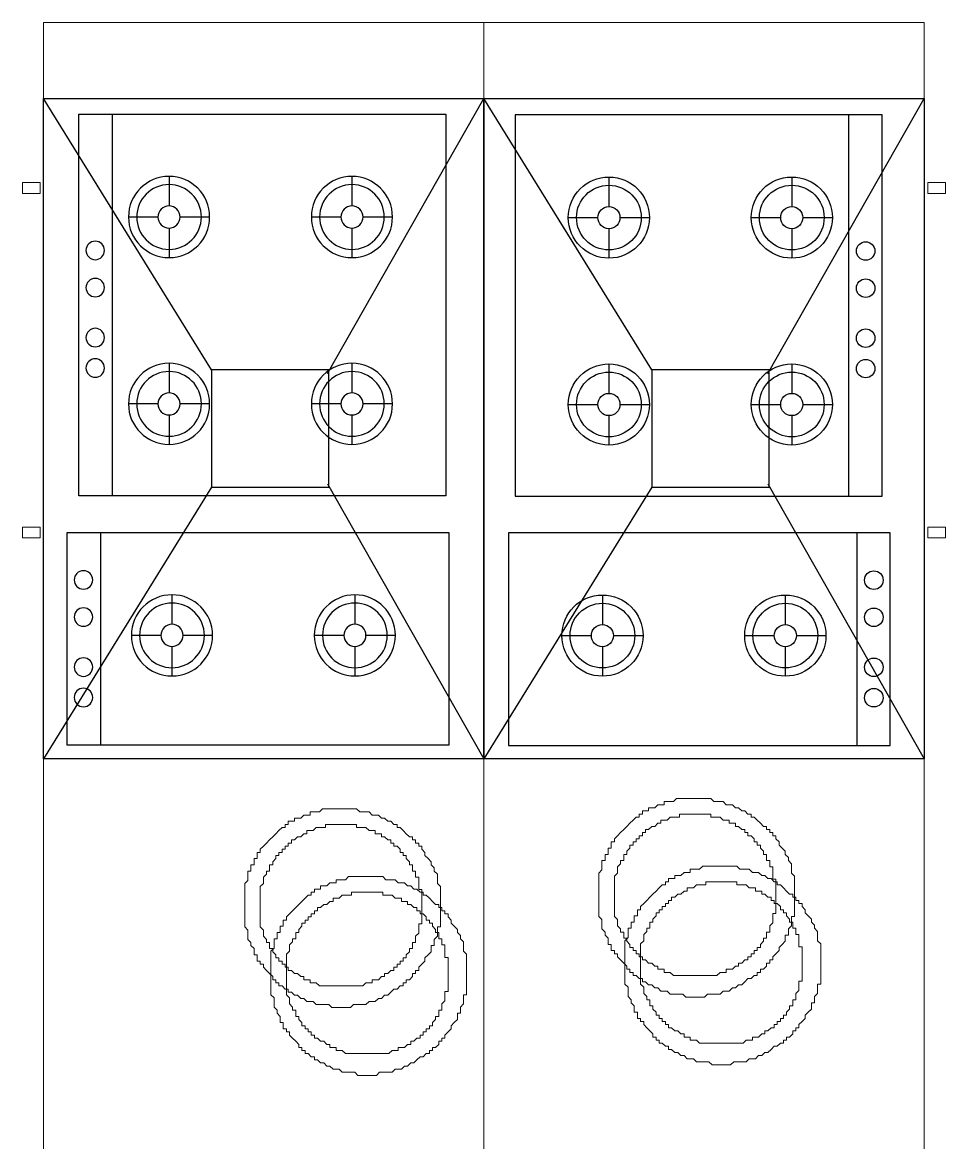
# Model space of a CAD drawing. Header units: millimetres. Extents: x -217779 to 263180, y 55413 to 130161.
# Drawn here: x -65875 to -64617, y 120782 to 122308 of the extents above; entities that cross this region are included whole.
import ezdxf

# ---------------------------------------------------------------- set-up
doc = ezdxf.new("R2010")
doc.units = ezdxf.units.MM
doc.layers.add('ТХ_мебель передв', color=250, linetype='Continuous', lineweight=13)
doc.layers.add('ТХ_оборуд_учебн', color=80, linetype='Continuous')

# ---------------------------------------------------------------- blocks, each defined once
blk = doc.blocks.new('Шкаф-стол под встр. тех тип 1')
at = {"elevation": 0.6}
for points in [[(-2466.8, 604.6), (-2466.8, 628.9), (-2481.6, 628.9), (-2481.6, 604.6)], [(-1997.5, 604.6), (-1997.5, 628.9), (-2012.3, 628.9), (-2012.3, 604.6)]]:
    blk.add_lwpolyline(points, close=True, dxfattribs=at)
blk.add_lwpolyline([(0, 0), (0, 600), (-2700, 600), (-2700, 0)], close=True)
blk = doc.blocks.new('Варочн.пан.1')
for p, q in [((0, 454.4), (520, 454.4)), ((140.2, 392.1), (140.2, 432.3)), ((394.9, 392.1), (394.9, 432.3)), ((84.9, 377), (125.1, 377)), ((155.4, 377), (195.6, 377)), ((339.6, 377), (379.8, 377)), ((410, 377), (450.2, 377)), ((140.2, 321.7), (140.2, 361.9)), ((394.9, 321.7), (394.9, 361.9)), ((140.2, 142.9), (140.2, 183.1)), ((394.9, 142.9), (394.9, 183.1)), ((84.9, 127.8), (125.1, 127.8)), ((155.4, 127.8), (195.6, 127.8)), ((339.6, 127.8), (379.8, 127.8)), ((410, 127.8), (450.2, 127.8)), ((140.2, 72.5), (140.2, 112.6)), ((394.9, 72.5), (394.9, 112.6))]:
    blk.add_line(p, q)
blk.add_lwpolyline([(520, 0), (520, 500), (0, 500), (0, 0)], close=True)
for centre, radius in [((185.8, 477.6), 12.6), ((236.4, 477.6), 12.6), ((304.5, 477.6), 12.6), ((346, 477.6), 12.6), ((140.2, 377), 55.3), ((394.9, 377), 55.3), ((140.2, 377), 44.1), ((394.9, 377), 44.1), ((140.2, 377), 15.1), ((394.9, 377), 15.1), ((140.2, 127.8), 55.3), ((140.2, 127.8), 44.1), ((394.9, 127.8), 55.3), ((394.9, 127.8), 44.1), ((140.2, 127.8), 15.1), ((394.9, 127.8), 15.1)]:
    blk.add_circle(centre, radius)
blk = doc.blocks.new('Варочн.панель тип2')
for p, q in [((-290, 474.4), (0, 474.4)), ((-149.8, 392.1), (-149.8, 432.3)), ((-205.1, 377), (-164.9, 377)), ((-134.6, 377), (-94.4, 377)), ((-149.8, 321.7), (-149.8, 361.9)), ((-149.8, 142.9), (-149.8, 183.1)), ((-205.1, 127.8), (-164.9, 127.8)), ((-134.6, 127.8), (-94.4, 127.8)), ((-149.8, 72.5), (-149.8, 112.6))]:
    blk.add_line(p, q)
blk.add_lwpolyline([(0, 0), (0, 520), (-290, 520), (-290, 0)], close=True)
for centre, radius in [((-225.4, 497.6), 12.6), ((-174.8, 497.6), 12.6), ((-106.6, 497.6), 12.6), ((-65.2, 497.6), 12.6), ((-149.8, 377), 55.3), ((-149.8, 377), 44.1), ((-149.8, 377), 15.1), ((-149.8, 127.8), 55.3), ((-149.8, 127.8), 44.1), ((-149.8, 127.8), 15.1)]:
    blk.add_circle(centre, radius)
blk = doc.blocks.new('вытяжка 900х600')
for p, q in [((374.7, 386.9), (0, 600)), ((525.3, 386.9), (900, 600)), ((370, 228.6), (0, 0)), ((530, 228.6), (900, 0))]:
    blk.add_line(p, q)
for points in [[(0, 0), (0, 600), (900, 600), (900, 0)], [(370, 388.6), (370, 228.6), (530, 228.6), (530, 388.6)]]:
    blk.add_lwpolyline(points, close=True)
blk = doc.blocks.new('A$Ca19fb75c')
at = {"layer": 'ТХ_оборуд_учебн', "lineweight": 0}
for points in [[(-315548.4, 65674.2), (-315561.1, 65674.2), (-315565.4, 65678.4), (-315582.3, 65678.4), (-315586.5, 65682.6), (-315590.8, 65682.6), (-315590.8, 65682.6), (-315595, 65682.6), (-315599.2, 65686.9), (-315599.2, 65686.9), (-315603.5, 65686.9), (-315607.7, 65691.1), (-315611.9, 65691.1), (-315611.9, 65691.1), (-315616.2, 65695.3), (-315620.4, 65695.3), (-315620.4, 65699.6), (-315624.6, 65699.6), (-315624.6, 65699.6), (-315628.9, 65703.8), (-315633.1, 65703.8), (-315633.1, 65708), (-315637.3, 65708), (-315637.3, 65712.3), (-315641.6, 65712.3), (-315641.6, 65716.5), (-315645.8, 65720.7), (-315645.8, 65720.7), (-315650, 65725), (-315650, 65725), (-315654.3, 65729.2), (-315654.3, 65733.4), (-315658.5, 65733.4), (-315658.5, 65737.7), (-315662.7, 65737.7), (-315662.7, 65741.9), (-315662.7, 65746.1), (-315667, 65746.1), (-315667, 65750.4), (-315667, 65754.6), (-315671.2, 65758.8), (-315671.2, 65758.8), (-315671.2, 65763.1), (-315675.4, 65767.3), (-315675.4, 65771.5), (-315675.4, 65771.5), (-315675.4, 65775.8), (-315675.4, 65780), (-315679.7, 65784.2), (-315679.7, 65784.2), (-315679.7, 65788.5), (-315679.7, 65792.7), (-315679.7, 65796.9), (-315679.7, 65801.2), (-315679.7, 65801.2), (-315679.7, 65805.4), (-315679.7, 65809.6), (-315679.7, 65813.9), (-315679.7, 65818.1), (-315679.7, 65818.1), (-315679.7, 65822.3), (-315679.7, 65826.6), (-315679.7, 65830.8), (-315679.7, 65835), (-315679.7, 65835), (-315679.7, 65839.3), (-315679.7, 65843.5), (-315675.4, 65847.7), (-315675.4, 65847.7), (-315675.4, 65852), (-315675.4, 65856.2), (-315675.4, 65860.4), (-315671.2, 65860.4), (-315671.2, 65864.7), (-315671.2, 65868.9), (-315667, 65868.9), (-315667, 65873.1), (-315667, 65877.4), (-315662.7, 65877.4), (-315662.7, 65881.6), (-315662.7, 65885.8), (-315658.5, 65885.8), (-315658.5, 65890.1), (-315654.3, 65894.3), (-315654.3, 65894.3), (-315650, 65898.5), (-315650, 65898.5), (-315645.8, 65902.8), (-315645.8, 65902.8), (-315641.6, 65907), (-315641.6, 65907), (-315637.3, 65911.2), (-315637.3, 65911.2), (-315633.1, 65915.5), (-315633.1, 65915.5), (-315628.9, 65919.7), (-315624.6, 65919.7), (-315624.6, 65923.9), (-315620.4, 65923.9), (-315620.4, 65928.2), (-315616.2, 65928.2), (-315611.9, 65928.2), (-315611.9, 65932.4), (-315607.7, 65932.4), (-315603.5, 65932.4), (-315599.2, 65936.6), (-315599.2, 65936.6), (-315595, 65936.6), (-315590.8, 65936.6), (-315590.8, 65940.9), (-315586.5, 65940.9), (-315582.3, 65940.9), (-315578.1, 65940.9), (-315578.1, 65940.9), (-315573.8, 65945.1), (-315569.6, 65945.1), (-315565.4, 65945.1), (-315561.1, 65945.1), (-315561.1, 65945.1), (-315556.9, 65945.1), (-315552.7, 65945.1), (-315548.4, 65945.1), (-315544.2, 65945.1), (-315544.2, 65945.1), (-315540, 65945.1), (-315535.7, 65945.1), (-315531.5, 65945.1), (-315527.3, 65945.1), (-315527.3, 65945.1), (-315523, 65940.9), (-315518.8, 65940.9), (-315514.6, 65940.9), (-315510.3, 65940.9), (-315510.3, 65940.9), (-315506.1, 65936.6), (-315501.9, 65936.6), (-315497.6, 65936.6), (-315497.6, 65936.6), (-315493.4, 65932.4), (-315489.2, 65932.4), (-315489.2, 65932.4), (-315484.9, 65928.2), (-315480.7, 65928.2), (-315480.7, 65928.2), (-315476.5, 65923.9), (-315472.2, 65923.9), (-315472.2, 65919.7), (-315468, 65919.7), (-315463.8, 65915.5), (-315463.8, 65915.5), (-315459.5, 65911.2), (-315459.5, 65911.2), (-315455.3, 65907), (-315451.1, 65907), (-315451.1, 65902.8), (-315446.8, 65902.8), (-315446.8, 65898.5), (-315442.6, 65898.5), (-315442.6, 65894.3), (-315438.4, 65894.3), (-315438.4, 65890.1), (-315434.1, 65885.8), (-315434.1, 65885.8), (-315434.1, 65881.6), (-315429.9, 65877.4), (-315429.9, 65877.4), (-315425.7, 65873.1), (-315425.7, 65868.9), (-315425.7, 65868.9), (-315421.4, 65864.7), (-315421.4, 65860.4), (-315421.4, 65860.4), (-315417.2, 65856.2), (-315417.2, 65852), (-315417.2, 65847.7), (-315417.2, 65847.7), (-315417.2, 65843.5), (-315413, 65839.3), (-315413, 65835), (-315413, 65835), (-315413, 65830.8), (-315413, 65826.6), (-315413, 65822.3), (-315413, 65818.1), (-315413, 65818.1), (-315413, 65813.9), (-315413, 65809.6), (-315413, 65805.4), (-315413, 65801.2), (-315413, 65801.2), (-315413, 65796.9), (-315413, 65792.7), (-315413, 65788.5), (-315413, 65784.2), (-315417.2, 65784.2), (-315417.2, 65780), (-315417.2, 65775.8), (-315417.2, 65771.5), (-315417.2, 65771.5), (-315421.4, 65767.3), (-315421.4, 65763.1), (-315421.4, 65758.8), (-315425.7, 65758.8), (-315425.7, 65754.6), (-315425.7, 65750.4), (-315429.9, 65746.1), (-315429.9, 65746.1), (-315434.1, 65741.9), (-315434.1, 65737.7), (-315434.1, 65737.7), (-315438.4, 65733.4), (-315438.4, 65733.4), (-315442.6, 65729.2), (-315442.6, 65725), (-315446.8, 65725), (-315446.8, 65720.7), (-315451.1, 65720.7), (-315451.1, 65716.5), (-315455.3, 65712.3), (-315459.5, 65712.3), (-315459.5, 65708), (-315463.8, 65708), (-315463.8, 65703.8), (-315468, 65703.8), (-315472.2, 65699.6), (-315472.2, 65699.6), (-315476.5, 65699.6), (-315480.7, 65695.3), (-315480.7, 65695.3), (-315484.9, 65691.1), (-315489.2, 65691.1), (-315489.2, 65691.1), (-315493.4, 65686.9), (-315497.6, 65686.9), (-315497.6, 65686.9), (-315501.9, 65682.6), (-315506.1, 65682.6), (-315510.3, 65682.6), (-315510.3, 65682.6), (-315514.6, 65678.4), (-315518.8, 65678.4), (-315523, 65678.4), (-315527.3, 65678.4), (-315527.3, 65678.4), (-315531.5, 65678.4), (-315535.7, 65674.2), (-315540, 65674.2), (-315544.2, 65674.2), (-315544.2, 65674.2)], [(-316030.9, 65660), (-316043.6, 65660), (-316047.8, 65664.2), (-316064.8, 65664.2), (-316069, 65668.4), (-316073.2, 65668.4), (-316073.2, 65668.4), (-316077.5, 65668.4), (-316081.7, 65672.7), (-316081.7, 65672.7), (-316085.9, 65672.7), (-316090.2, 65676.9), (-316094.4, 65676.9), (-316094.4, 65676.9), (-316098.6, 65681.1), (-316102.9, 65681.1), (-316102.9, 65685.4), (-316107.1, 65685.4), (-316107.1, 65685.4), (-316111.3, 65689.6), (-316115.6, 65689.6), (-316115.6, 65693.8), (-316119.8, 65693.8), (-316119.8, 65698.1), (-316124, 65698.1), (-316124, 65702.3), (-316128.3, 65706.5), (-316128.3, 65706.5), (-316132.5, 65710.8), (-316132.5, 65710.8), (-316136.7, 65715), (-316136.7, 65719.2), (-316141, 65719.2), (-316141, 65723.5), (-316145.2, 65723.5), (-316145.2, 65727.7), (-316145.2, 65731.9), (-316149.4, 65731.9), (-316149.4, 65736.2), (-316149.4, 65740.4), (-316153.7, 65744.6), (-316153.7, 65744.6), (-316153.7, 65748.9), (-316157.9, 65753.1), (-316157.9, 65757.3), (-316157.9, 65757.3), (-316157.9, 65761.6), (-316157.9, 65765.8), (-316162.2, 65770), (-316162.2, 65770), (-316162.2, 65774.3), (-316162.2, 65778.5), (-316162.2, 65782.7), (-316162.2, 65787), (-316162.2, 65787), (-316162.2, 65791.2), (-316162.2, 65795.4), (-316162.2, 65799.7), (-316162.2, 65803.9), (-316162.2, 65803.9), (-316162.2, 65808.1), (-316162.2, 65812.4), (-316162.2, 65816.6), (-316162.2, 65820.8), (-316162.2, 65820.8), (-316162.2, 65825.1), (-316162.2, 65829.3), (-316157.9, 65833.5), (-316157.9, 65833.5), (-316157.9, 65837.8), (-316157.9, 65842), (-316157.9, 65846.2), (-316153.7, 65846.2), (-316153.7, 65850.5), (-316153.7, 65854.7), (-316149.4, 65854.7), (-316149.4, 65858.9), (-316149.4, 65863.2), (-316145.2, 65863.2), (-316145.2, 65867.4), (-316145.2, 65871.6), (-316141, 65871.6), (-316141, 65875.9), (-316136.7, 65880.1), (-316136.7, 65880.1), (-316132.5, 65884.3), (-316132.5, 65884.3), (-316128.3, 65888.6), (-316128.3, 65888.6), (-316124, 65892.8), (-316124, 65892.8), (-316119.8, 65897.1), (-316119.8, 65897.1), (-316115.6, 65901.3), (-316115.6, 65901.3), (-316111.3, 65905.5), (-316107.1, 65905.5), (-316107.1, 65909.8), (-316102.9, 65909.8), (-316102.9, 65914), (-316098.6, 65914), (-316094.4, 65914), (-316094.4, 65918.2), (-316090.2, 65918.2), (-316085.9, 65918.2), (-316081.7, 65922.5), (-316081.7, 65922.5), (-316077.5, 65922.5), (-316073.2, 65922.5), (-316073.2, 65926.7), (-316069, 65926.7), (-316064.8, 65926.7), (-316060.5, 65926.7), (-316060.5, 65926.7), (-316056.3, 65930.9), (-316052.1, 65930.9), (-316047.8, 65930.9), (-316043.6, 65930.9), (-316043.6, 65930.9), (-316039.4, 65930.9), (-316035.1, 65930.9), (-316030.9, 65930.9), (-316026.7, 65930.9), (-316026.7, 65930.9), (-316022.4, 65930.9), (-316018.2, 65930.9), (-316014, 65930.9), (-316009.7, 65930.9), (-316009.7, 65930.9), (-316005.5, 65926.7), (-316001.3, 65926.7), (-315997, 65926.7), (-315992.8, 65926.7), (-315992.8, 65926.7), (-315988.6, 65922.5), (-315984.3, 65922.5), (-315980.1, 65922.5), (-315980.1, 65922.5), (-315975.9, 65918.2), (-315971.6, 65918.2), (-315971.6, 65918.2), (-315967.4, 65914), (-315963.2, 65914), (-315963.2, 65914), (-315958.9, 65909.8), (-315954.7, 65909.8), (-315954.7, 65905.5), (-315950.5, 65905.5), (-315946.2, 65901.3), (-315946.2, 65901.3), (-315942, 65897.1), (-315942, 65897.1), (-315937.8, 65892.8), (-315933.5, 65892.8), (-315933.5, 65888.6), (-315929.3, 65888.6), (-315929.3, 65884.3), (-315925.1, 65884.3), (-315925.1, 65880.1), (-315920.8, 65880.1), (-315920.8, 65875.9), (-315916.6, 65871.6), (-315916.6, 65871.6), (-315916.6, 65867.4), (-315912.4, 65863.2), (-315912.4, 65863.2), (-315908.1, 65858.9), (-315908.1, 65854.7), (-315908.1, 65854.7), (-315903.9, 65850.5), (-315903.9, 65846.2), (-315903.9, 65846.2), (-315899.7, 65842), (-315899.7, 65837.8), (-315899.7, 65833.5), (-315899.7, 65833.5), (-315899.7, 65829.3), (-315895.4, 65825.1), (-315895.4, 65820.8), (-315895.4, 65820.8), (-315895.4, 65816.6), (-315895.4, 65812.4), (-315895.4, 65808.1), (-315895.4, 65803.9), (-315895.4, 65803.9), (-315895.4, 65799.7), (-315895.4, 65795.4), (-315895.4, 65791.2), (-315895.4, 65787), (-315895.4, 65787), (-315895.4, 65782.7), (-315895.4, 65778.5), (-315895.4, 65774.3), (-315895.4, 65770), (-315899.7, 65770), (-315899.7, 65765.8), (-315899.7, 65761.6), (-315899.7, 65757.3), (-315899.7, 65757.3), (-315903.9, 65753.1), (-315903.9, 65748.9), (-315903.9, 65744.6), (-315908.1, 65744.6), (-315908.1, 65740.4), (-315908.1, 65736.2), (-315912.4, 65731.9), (-315912.4, 65731.9), (-315916.6, 65727.7), (-315916.6, 65723.5), (-315916.6, 65723.5), (-315920.8, 65719.2), (-315920.8, 65719.2), (-315925.1, 65715), (-315925.1, 65710.8), (-315929.3, 65710.8), (-315929.3, 65706.5), (-315933.5, 65706.5), (-315933.5, 65702.3), (-315937.8, 65698.1), (-315942, 65698.1), (-315942, 65693.8), (-315946.2, 65693.8), (-315946.2, 65689.6), (-315950.5, 65689.6), (-315954.7, 65685.4), (-315954.7, 65685.4), (-315958.9, 65685.4), (-315963.2, 65681.1), (-315963.2, 65681.1), (-315967.4, 65676.9), (-315971.6, 65676.9), (-315971.6, 65676.9), (-315975.9, 65672.7), (-315980.1, 65672.7), (-315980.1, 65672.7), (-315984.3, 65668.4), (-315988.6, 65668.4), (-315992.8, 65668.4), (-315992.8, 65668.4), (-315997, 65664.2), (-316001.3, 65664.2), (-316005.5, 65664.2), (-316009.7, 65664.2), (-316009.7, 65664.2), (-316014, 65664.2), (-316018.2, 65660), (-316022.4, 65660), (-316026.7, 65660), (-316026.7, 65660)], [(-315548.4, 65703.8), (-315578.1, 65703.8), (-315582.3, 65708), (-315582.3, 65708), (-315586.5, 65708), (-315590.8, 65708), (-315590.8, 65712.3), (-315595, 65712.3), (-315595, 65712.3), (-315599.2, 65712.3), (-315599.2, 65716.5), (-315603.5, 65716.5), (-315603.5, 65716.5), (-315607.7, 65720.7), (-315611.9, 65720.7), (-315611.9, 65720.7), (-315616.2, 65725), (-315616.2, 65725), (-315620.4, 65725), (-315620.4, 65729.2), (-315624.6, 65729.2), (-315624.6, 65733.4), (-315624.6, 65733.4), (-315628.9, 65733.4), (-315628.9, 65737.7), (-315633.1, 65737.7), (-315633.1, 65741.9), (-315637.3, 65741.9), (-315637.3, 65746.1), (-315637.3, 65746.1), (-315641.6, 65750.4), (-315641.6, 65750.4), (-315641.6, 65754.6), (-315645.8, 65754.6), (-315645.8, 65758.8), (-315645.8, 65763.1), (-315650, 65763.1), (-315650, 65767.3), (-315650, 65767.3), (-315654.3, 65771.5), (-315654.3, 65775.8), (-315654.3, 65775.8), (-315654.3, 65780), (-315654.3, 65780), (-315658.5, 65784.2), (-315658.5, 65788.5), (-315658.5, 65788.5), (-315658.5, 65792.7), (-315658.5, 65796.9), (-315658.5, 65796.9), (-315658.5, 65801.2), (-315658.5, 65805.4), (-315658.5, 65805.4), (-315658.5, 65809.6), (-315658.5, 65813.9), (-315658.5, 65813.9), (-315658.5, 65818.1), (-315658.5, 65822.3), (-315658.5, 65822.3), (-315658.5, 65826.6), (-315658.5, 65830.8), (-315658.5, 65830.8), (-315658.5, 65835), (-315658.5, 65835), (-315658.5, 65839.3), (-315654.3, 65843.5), (-315654.3, 65843.5), (-315654.3, 65847.7), (-315654.3, 65852), (-315654.3, 65852), (-315650, 65856.2), (-315650, 65856.2), (-315650, 65860.4), (-315645.8, 65860.4), (-315645.8, 65864.7), (-315645.8, 65868.9), (-315641.6, 65868.9), (-315641.6, 65873.1), (-315641.6, 65873.1), (-315637.3, 65877.4), (-315637.3, 65877.4), (-315637.3, 65881.6), (-315633.1, 65881.6), (-315633.1, 65885.8), (-315628.9, 65885.8), (-315628.9, 65890.1), (-315624.6, 65890.1), (-315624.6, 65894.3), (-315624.6, 65894.3), (-315620.4, 65894.3), (-315620.4, 65898.5), (-315616.2, 65898.5), (-315616.2, 65902.8), (-315611.9, 65902.8), (-315611.9, 65902.8), (-315607.7, 65907), (-315603.5, 65907), (-315603.5, 65907), (-315599.2, 65911.2), (-315599.2, 65911.2), (-315595, 65911.2), (-315595, 65915.5), (-315590.8, 65915.5), (-315590.8, 65915.5), (-315586.5, 65915.5), (-315582.3, 65919.7), (-315582.3, 65919.7), (-315578.1, 65919.7), (-315578.1, 65919.7), (-315573.8, 65919.7), (-315569.6, 65919.7), (-315569.6, 65923.9), (-315565.4, 65923.9), (-315561.1, 65923.9), (-315561.1, 65923.9), (-315556.9, 65923.9), (-315552.7, 65923.9), (-315552.7, 65923.9), (-315548.4, 65923.9), (-315548.4, 65923.9), (-315544.2, 65923.9), (-315540, 65923.9), (-315535.7, 65923.9), (-315535.7, 65923.9), (-315531.5, 65923.9), (-315527.3, 65923.9), (-315527.3, 65919.7), (-315523, 65919.7), (-315518.8, 65919.7), (-315518.8, 65919.7), (-315514.6, 65919.7), (-315514.6, 65919.7), (-315510.3, 65915.5), (-315506.1, 65915.5), (-315506.1, 65915.5), (-315501.9, 65915.5), (-315501.9, 65911.2), (-315497.6, 65911.2), (-315493.4, 65911.2), (-315493.4, 65907), (-315489.2, 65907), (-315489.2, 65907), (-315484.9, 65902.8), (-315484.9, 65902.8), (-315480.7, 65902.8), (-315480.7, 65898.5), (-315476.5, 65898.5), (-315476.5, 65894.3), (-315472.2, 65894.3), (-315472.2, 65894.3), (-315468, 65890.1), (-315468, 65890.1), (-315468, 65885.8), (-315463.8, 65885.8), (-315463.8, 65881.6), (-315459.5, 65881.6), (-315459.5, 65877.4), (-315459.5, 65877.4), (-315455.3, 65873.1), (-315455.3, 65873.1), (-315455.3, 65868.9), (-315451.1, 65868.9), (-315451.1, 65864.7), (-315451.1, 65860.4), (-315446.8, 65860.4), (-315446.8, 65856.2), (-315446.8, 65856.2), (-315446.8, 65852), (-315442.6, 65852), (-315442.6, 65847.7), (-315442.6, 65843.5), (-315442.6, 65843.5), (-315442.6, 65839.3), (-315442.6, 65835), (-315438.4, 65835), (-315438.4, 65830.8), (-315438.4, 65830.8), (-315438.4, 65826.6), (-315438.4, 65822.3), (-315438.4, 65822.3), (-315438.4, 65818.1), (-315438.4, 65813.9), (-315438.4, 65813.9), (-315438.4, 65809.6), (-315438.4, 65805.4), (-315438.4, 65805.4), (-315438.4, 65801.2), (-315438.4, 65796.9), (-315438.4, 65796.9), (-315438.4, 65792.7), (-315438.4, 65788.5), (-315442.6, 65788.5), (-315442.6, 65784.2), (-315442.6, 65780), (-315442.6, 65780), (-315442.6, 65775.8), (-315442.6, 65775.8), (-315446.8, 65771.5), (-315446.8, 65767.3), (-315446.8, 65767.3), (-315446.8, 65763.1), (-315451.1, 65763.1), (-315451.1, 65758.8), (-315451.1, 65754.6), (-315455.3, 65754.6), (-315455.3, 65750.4), (-315455.3, 65750.4), (-315459.5, 65746.1), (-315459.5, 65746.1), (-315459.5, 65741.9), (-315463.8, 65741.9), (-315463.8, 65737.7), (-315468, 65737.7), (-315468, 65733.4), (-315468, 65733.4), (-315472.2, 65733.4), (-315472.2, 65729.2), (-315476.5, 65729.2), (-315476.5, 65725), (-315480.7, 65725), (-315480.7, 65725), (-315484.9, 65720.7), (-315484.9, 65720.7), (-315489.2, 65720.7), (-315489.2, 65716.5), (-315493.4, 65716.5), (-315493.4, 65716.5), (-315497.6, 65712.3), (-315501.9, 65712.3), (-315501.9, 65712.3), (-315506.1, 65712.3), (-315506.1, 65708), (-315510.3, 65708), (-315514.6, 65708), (-315514.6, 65708), (-315518.8, 65703.8), (-315518.8, 65703.8), (-315523, 65703.8), (-315527.3, 65703.8), (-315527.3, 65703.8), (-315531.5, 65703.8), (-315535.7, 65703.8), (-315535.7, 65703.8), (-315540, 65703.8), (-315544.2, 65703.8)], [(-316030.9, 65689.6), (-316060.5, 65689.6), (-316064.8, 65693.8), (-316064.8, 65693.8), (-316069, 65693.8), (-316073.2, 65693.8), (-316073.2, 65698.1), (-316077.5, 65698.1), (-316077.5, 65698.1), (-316081.7, 65698.1), (-316081.7, 65702.3), (-316085.9, 65702.3), (-316085.9, 65702.3), (-316090.2, 65706.5), (-316094.4, 65706.5), (-316094.4, 65706.5), (-316098.6, 65710.8), (-316098.6, 65710.8), (-316102.9, 65710.8), (-316102.9, 65715), (-316107.1, 65715), (-316107.1, 65719.2), (-316107.1, 65719.2), (-316111.3, 65719.2), (-316111.3, 65723.5), (-316115.6, 65723.5), (-316115.6, 65727.7), (-316119.8, 65727.7), (-316119.8, 65731.9), (-316119.8, 65731.9), (-316124, 65736.2), (-316124, 65736.2), (-316124, 65740.4), (-316128.3, 65740.4), (-316128.3, 65744.6), (-316128.3, 65748.9), (-316132.5, 65748.9), (-316132.5, 65753.1), (-316132.5, 65753.1), (-316136.7, 65757.3), (-316136.7, 65761.6), (-316136.7, 65761.6), (-316136.7, 65765.8), (-316136.7, 65765.8), (-316141, 65770), (-316141, 65774.3), (-316141, 65774.3), (-316141, 65778.5), (-316141, 65782.7), (-316141, 65782.7), (-316141, 65787), (-316141, 65791.2), (-316141, 65791.2), (-316141, 65795.4), (-316141, 65799.7), (-316141, 65799.7), (-316141, 65803.9), (-316141, 65808.1), (-316141, 65808.1), (-316141, 65812.4), (-316141, 65816.6), (-316141, 65816.6), (-316141, 65820.8), (-316141, 65820.8), (-316141, 65825.1), (-316136.7, 65829.3), (-316136.7, 65829.3), (-316136.7, 65833.5), (-316136.7, 65837.8), (-316136.7, 65837.8), (-316132.5, 65842), (-316132.5, 65842), (-316132.5, 65846.2), (-316128.3, 65846.2), (-316128.3, 65850.5), (-316128.3, 65854.7), (-316124, 65854.7), (-316124, 65858.9), (-316124, 65858.9), (-316119.8, 65863.2), (-316119.8, 65863.2), (-316119.8, 65867.4), (-316115.6, 65867.4), (-316115.6, 65871.6), (-316111.3, 65871.6), (-316111.3, 65875.9), (-316107.1, 65875.9), (-316107.1, 65880.1), (-316107.1, 65880.1), (-316102.9, 65880.1), (-316102.9, 65884.3), (-316098.6, 65884.3), (-316098.6, 65888.6), (-316094.4, 65888.6), (-316094.4, 65888.6), (-316090.2, 65892.8), (-316085.9, 65892.8), (-316085.9, 65892.8), (-316081.7, 65897.1), (-316081.7, 65897.1), (-316077.5, 65897.1), (-316077.5, 65901.3), (-316073.2, 65901.3), (-316073.2, 65901.3), (-316069, 65901.3), (-316064.8, 65905.5), (-316064.8, 65905.5), (-316060.5, 65905.5), (-316060.5, 65905.5), (-316056.3, 65905.5), (-316052.1, 65905.5), (-316052.1, 65909.8), (-316047.8, 65909.8), (-316043.6, 65909.8), (-316043.6, 65909.8), (-316039.4, 65909.8), (-316035.1, 65909.8), (-316035.1, 65909.8), (-316030.9, 65909.8), (-316030.9, 65909.8), (-316026.7, 65909.8), (-316022.4, 65909.8), (-316018.2, 65909.8), (-316018.2, 65909.8), (-316014, 65909.8), (-316009.7, 65909.8), (-316009.7, 65905.5), (-316005.5, 65905.5), (-316001.3, 65905.5), (-316001.3, 65905.5), (-315997, 65905.5), (-315997, 65905.5), (-315992.8, 65901.3), (-315988.6, 65901.3), (-315988.6, 65901.3), (-315984.3, 65901.3), (-315984.3, 65897.1), (-315980.1, 65897.1), (-315975.9, 65897.1), (-315975.9, 65892.8), (-315971.6, 65892.8), (-315971.6, 65892.8), (-315967.4, 65888.6), (-315967.4, 65888.6), (-315963.2, 65888.6), (-315963.2, 65884.3), (-315958.9, 65884.3), (-315958.9, 65880.1), (-315954.7, 65880.1), (-315954.7, 65880.1), (-315950.5, 65875.9), (-315950.5, 65875.9), (-315950.5, 65871.6), (-315946.2, 65871.6), (-315946.2, 65867.4), (-315942, 65867.4), (-315942, 65863.2), (-315942, 65863.2), (-315937.8, 65858.9), (-315937.8, 65858.9), (-315937.8, 65854.7), (-315933.5, 65854.7), (-315933.5, 65850.5), (-315933.5, 65846.2), (-315929.3, 65846.2), (-315929.3, 65842), (-315929.3, 65842), (-315929.3, 65837.8), (-315925.1, 65837.8), (-315925.1, 65833.5), (-315925.1, 65829.3), (-315925.1, 65829.3), (-315925.1, 65825.1), (-315925.1, 65820.8), (-315920.8, 65820.8), (-315920.8, 65816.6), (-315920.8, 65816.6), (-315920.8, 65812.4), (-315920.8, 65808.1), (-315920.8, 65808.1), (-315920.8, 65803.9), (-315920.8, 65799.7), (-315920.8, 65799.7), (-315920.8, 65795.4), (-315920.8, 65791.2), (-315920.8, 65791.2), (-315920.8, 65787), (-315920.8, 65782.7), (-315920.8, 65782.7), (-315920.8, 65778.5), (-315920.8, 65774.3), (-315925.1, 65774.3), (-315925.1, 65770), (-315925.1, 65765.8), (-315925.1, 65765.8), (-315925.1, 65761.6), (-315925.1, 65761.6), (-315929.3, 65757.3), (-315929.3, 65753.1), (-315929.3, 65753.1), (-315929.3, 65748.9), (-315933.5, 65748.9), (-315933.5, 65744.6), (-315933.5, 65740.4), (-315937.8, 65740.4), (-315937.8, 65736.2), (-315937.8, 65736.2), (-315942, 65731.9), (-315942, 65731.9), (-315942, 65727.7), (-315946.2, 65727.7), (-315946.2, 65723.5), (-315950.5, 65723.5), (-315950.5, 65719.2), (-315950.5, 65719.2), (-315954.7, 65719.2), (-315954.7, 65715), (-315958.9, 65715), (-315958.9, 65710.8), (-315963.2, 65710.8), (-315963.2, 65710.8), (-315967.4, 65706.5), (-315967.4, 65706.5), (-315971.6, 65706.5), (-315971.6, 65702.3), (-315975.9, 65702.3), (-315975.9, 65702.3), (-315980.1, 65698.1), (-315984.3, 65698.1), (-315984.3, 65698.1), (-315988.6, 65698.1), (-315988.6, 65693.8), (-315992.8, 65693.8), (-315997, 65693.8), (-315997, 65693.8), (-316001.3, 65689.6), (-316001.3, 65689.6), (-316005.5, 65689.6), (-316009.7, 65689.6), (-316009.7, 65689.6), (-316014, 65689.6), (-316018.2, 65689.6), (-316018.2, 65689.6), (-316022.4, 65689.6), (-316026.7, 65689.6)]]:
    blk.add_lwpolyline(points, close=True, dxfattribs=at)

msp = doc.modelspace()

# ---------------------------------------------------------------- linework, layer by layer
at = {"layer": 'ТХ_оборуд_учебн', "lineweight": 0}
for points in [[(-64922.8, 120887.6), (-64935.5, 120887.6), (-64939.7, 120891.8), (-64956.7, 120891.8), (-64960.9, 120896), (-64965.1, 120896), (-64965.1, 120896), (-64969.4, 120896), (-64973.6, 120900.3), (-64973.6, 120900.3), (-64977.8, 120900.3), (-64982.1, 120904.5), (-64986.3, 120904.5), (-64986.3, 120904.5), (-64990.5, 120908.7), (-64994.8, 120908.7), (-64994.8, 120913), (-64999, 120913), (-64999, 120913), (-65003.2, 120917.2), (-65007.5, 120917.2), (-65007.5, 120921.4), (-65011.7, 120921.4), (-65011.7, 120925.7), (-65015.9, 120925.7), (-65015.9, 120929.9), (-65020.2, 120934.1), (-65020.2, 120934.1), (-65024.4, 120938.4), (-65024.4, 120938.4), (-65028.6, 120942.6), (-65028.6, 120946.8), (-65032.9, 120946.8), (-65032.9, 120951.1), (-65037.1, 120951.1), (-65037.1, 120955.3), (-65037.1, 120959.5), (-65041.4, 120959.5), (-65041.4, 120963.8), (-65041.4, 120968), (-65045.6, 120972.2), (-65045.6, 120972.2), (-65045.6, 120976.5), (-65049.8, 120980.7), (-65049.8, 120984.9), (-65049.8, 120984.9), (-65049.8, 120989.2), (-65049.8, 120993.4), (-65054.1, 120997.6), (-65054.1, 120997.6), (-65054.1, 121001.9), (-65054.1, 121006.1), (-65054.1, 121010.3), (-65054.1, 121014.6), (-65054.1, 121014.6), (-65054.1, 121018.8), (-65054.1, 121023), (-65054.1, 121027.3), (-65054.1, 121031.5), (-65054.1, 121031.5), (-65054.1, 121035.7), (-65054.1, 121040), (-65054.1, 121044.2), (-65054.1, 121048.4), (-65054.1, 121048.4), (-65054.1, 121052.7), (-65054.1, 121056.9), (-65049.8, 121061.1), (-65049.8, 121061.1), (-65049.8, 121065.4), (-65049.8, 121069.6), (-65049.8, 121073.8), (-65045.6, 121073.8), (-65045.6, 121078.1), (-65045.6, 121082.3), (-65041.4, 121082.3), (-65041.4, 121086.5), (-65041.4, 121090.8), (-65037.1, 121090.8), (-65037.1, 121095), (-65037.1, 121099.2), (-65032.9, 121099.2), (-65032.9, 121103.5), (-65028.6, 121107.7), (-65028.6, 121107.7), (-65024.4, 121111.9), (-65024.4, 121111.9), (-65020.2, 121116.2), (-65020.2, 121116.2), (-65015.9, 121120.4), (-65015.9, 121120.4), (-65011.7, 121124.6), (-65011.7, 121124.6), (-65007.5, 121128.9), (-65007.5, 121128.9), (-65003.2, 121133.1), (-64999, 121133.1), (-64999, 121137.3), (-64994.8, 121137.3), (-64994.8, 121141.6), (-64990.5, 121141.6), (-64986.3, 121141.6), (-64986.3, 121145.8), (-64982.1, 121145.8), (-64977.8, 121145.8), (-64973.6, 121150), (-64973.6, 121150), (-64969.4, 121150), (-64965.1, 121150), (-64965.1, 121154.3), (-64960.9, 121154.3), (-64956.7, 121154.3), (-64952.4, 121154.3), (-64952.4, 121154.3), (-64948.2, 121158.5), (-64944, 121158.5), (-64939.7, 121158.5), (-64935.5, 121158.5), (-64935.5, 121158.5), (-64931.3, 121158.5), (-64927, 121158.5), (-64922.8, 121158.5), (-64918.6, 121158.5), (-64918.6, 121158.5), (-64914.3, 121158.5), (-64910.1, 121158.5), (-64905.9, 121158.5), (-64901.6, 121158.5), (-64901.6, 121158.5), (-64897.4, 121154.3), (-64893.2, 121154.3), (-64888.9, 121154.3), (-64884.7, 121154.3), (-64884.7, 121154.3), (-64880.5, 121150), (-64876.2, 121150), (-64872, 121150), (-64872, 121150), (-64867.8, 121145.8), (-64863.5, 121145.8), (-64863.5, 121145.8), (-64859.3, 121141.6), (-64855.1, 121141.6), (-64855.1, 121141.6), (-64850.8, 121137.3), (-64846.6, 121137.3), (-64846.6, 121133.1), (-64842.4, 121133.1), (-64838.1, 121128.9), (-64838.1, 121128.9), (-64833.9, 121124.6), (-64833.9, 121124.6), (-64829.7, 121120.4), (-64825.4, 121120.4), (-64825.4, 121116.2), (-64821.2, 121116.2), (-64821.2, 121111.9), (-64817, 121111.9), (-64817, 121107.7), (-64812.7, 121107.7), (-64812.7, 121103.5), (-64808.5, 121099.2), (-64808.5, 121099.2), (-64808.5, 121095), (-64804.3, 121090.8), (-64804.3, 121090.8), (-64800, 121086.5), (-64800, 121082.3), (-64800, 121082.3), (-64795.8, 121078.1), (-64795.8, 121073.8), (-64795.8, 121073.8), (-64791.6, 121069.6), (-64791.6, 121065.4), (-64791.6, 121061.1), (-64791.6, 121061.1), (-64791.6, 121056.9), (-64787.3, 121052.7), (-64787.3, 121048.4), (-64787.3, 121048.4), (-64787.3, 121044.2), (-64787.3, 121040), (-64787.3, 121035.7), (-64787.3, 121031.5), (-64787.3, 121031.5), (-64787.3, 121027.3), (-64787.3, 121023), (-64787.3, 121018.8), (-64787.3, 121014.6), (-64787.3, 121014.6), (-64787.3, 121010.3), (-64787.3, 121006.1), (-64787.3, 121001.9), (-64787.3, 120997.6), (-64791.6, 120997.6), (-64791.6, 120993.4), (-64791.6, 120989.2), (-64791.6, 120984.9), (-64791.6, 120984.9), (-64795.8, 120980.7), (-64795.8, 120976.5), (-64795.8, 120972.2), (-64800, 120972.2), (-64800, 120968), (-64800, 120963.8), (-64804.3, 120959.5), (-64804.3, 120959.5), (-64808.5, 120955.3), (-64808.5, 120951.1), (-64808.5, 120951.1), (-64812.7, 120946.8), (-64812.7, 120946.8), (-64817, 120942.6), (-64817, 120938.4), (-64821.2, 120938.4), (-64821.2, 120934.1), (-64825.4, 120934.1), (-64825.4, 120929.9), (-64829.7, 120925.7), (-64833.9, 120925.7), (-64833.9, 120921.4), (-64838.1, 120921.4), (-64838.1, 120917.2), (-64842.4, 120917.2), (-64846.6, 120913), (-64846.6, 120913), (-64850.8, 120913), (-64855.1, 120908.7), (-64855.1, 120908.7), (-64859.3, 120904.5), (-64863.5, 120904.5), (-64863.5, 120904.5), (-64867.8, 120900.3), (-64872, 120900.3), (-64872, 120900.3), (-64876.2, 120896), (-64880.5, 120896), (-64884.7, 120896), (-64884.7, 120896), (-64888.9, 120891.8), (-64893.2, 120891.8), (-64897.4, 120891.8), (-64901.6, 120891.8), (-64901.6, 120891.8), (-64905.9, 120891.8), (-64910.1, 120887.6), (-64914.3, 120887.6), (-64918.6, 120887.6), (-64918.6, 120887.6)], [(-65405.3, 120873.4), (-65418, 120873.4), (-65422.2, 120877.6), (-65439.2, 120877.6), (-65443.4, 120881.8), (-65447.6, 120881.8), (-65447.6, 120881.8), (-65451.9, 120881.8), (-65456.1, 120886.1), (-65456.1, 120886.1), (-65460.3, 120886.1), (-65464.6, 120890.3), (-65468.8, 120890.3), (-65468.8, 120890.3), (-65473, 120894.5), (-65477.3, 120894.5), (-65477.3, 120898.8), (-65481.5, 120898.8), (-65481.5, 120898.8), (-65485.7, 120903), (-65490, 120903), (-65490, 120907.2), (-65494.2, 120907.2), (-65494.2, 120911.5), (-65498.4, 120911.5), (-65498.4, 120915.7), (-65502.7, 120919.9), (-65502.7, 120919.9), (-65506.9, 120924.2), (-65506.9, 120924.2), (-65511.1, 120928.4), (-65511.1, 120932.6), (-65515.4, 120932.6), (-65515.4, 120936.9), (-65519.6, 120936.9), (-65519.6, 120941.1), (-65519.6, 120945.3), (-65523.8, 120945.3), (-65523.8, 120949.6), (-65523.8, 120953.8), (-65528.1, 120958), (-65528.1, 120958), (-65528.1, 120962.3), (-65532.3, 120966.5), (-65532.3, 120970.7), (-65532.3, 120970.7), (-65532.3, 120975), (-65532.3, 120979.2), (-65536.5, 120983.4), (-65536.5, 120983.4), (-65536.5, 120987.7), (-65536.5, 120991.9), (-65536.5, 120996.1), (-65536.5, 121000.4), (-65536.5, 121000.4), (-65536.5, 121004.6), (-65536.5, 121008.8), (-65536.5, 121013.1), (-65536.5, 121017.3), (-65536.5, 121017.3), (-65536.5, 121021.5), (-65536.5, 121025.8), (-65536.5, 121030), (-65536.5, 121034.2), (-65536.5, 121034.2), (-65536.5, 121038.5), (-65536.5, 121042.7), (-65532.3, 121046.9), (-65532.3, 121046.9), (-65532.3, 121051.2), (-65532.3, 121055.4), (-65532.3, 121059.6), (-65528.1, 121059.6), (-65528.1, 121063.9), (-65528.1, 121068.1), (-65523.8, 121068.1), (-65523.8, 121072.3), (-65523.8, 121076.6), (-65519.6, 121076.6), (-65519.6, 121080.8), (-65519.6, 121085), (-65515.4, 121085), (-65515.4, 121089.3), (-65511.1, 121093.5), (-65511.1, 121093.5), (-65506.9, 121097.7), (-65506.9, 121097.7), (-65502.7, 121102), (-65502.7, 121102), (-65498.4, 121106.2), (-65498.4, 121106.2), (-65494.2, 121110.4), (-65494.2, 121110.4), (-65490, 121114.7), (-65490, 121114.7), (-65485.7, 121118.9), (-65481.5, 121118.9), (-65481.5, 121123.1), (-65477.3, 121123.1), (-65477.3, 121127.4), (-65473, 121127.4), (-65468.8, 121127.4), (-65468.8, 121131.6), (-65464.6, 121131.6), (-65460.3, 121131.6), (-65456.1, 121135.8), (-65456.1, 121135.8), (-65451.9, 121135.8), (-65447.6, 121135.8), (-65447.6, 121140.1), (-65443.4, 121140.1), (-65439.2, 121140.1), (-65434.9, 121140.1), (-65434.9, 121140.1), (-65430.7, 121144.3), (-65426.5, 121144.3), (-65422.2, 121144.3), (-65418, 121144.3), (-65418, 121144.3), (-65413.8, 121144.3), (-65409.5, 121144.3), (-65405.3, 121144.3), (-65401.1, 121144.3), (-65401.1, 121144.3), (-65396.8, 121144.3), (-65392.6, 121144.3), (-65388.4, 121144.3), (-65384.1, 121144.3), (-65384.1, 121144.3), (-65379.9, 121140.1), (-65375.7, 121140.1), (-65371.4, 121140.1), (-65367.2, 121140.1), (-65367.2, 121140.1), (-65363, 121135.8), (-65358.7, 121135.8), (-65354.5, 121135.8), (-65354.5, 121135.8), (-65350.3, 121131.6), (-65346, 121131.6), (-65346, 121131.6), (-65341.8, 121127.4), (-65337.6, 121127.4), (-65337.6, 121127.4), (-65333.3, 121123.1), (-65329.1, 121123.1), (-65329.1, 121118.9), (-65324.9, 121118.9), (-65320.6, 121114.7), (-65320.6, 121114.7), (-65316.4, 121110.4), (-65316.4, 121110.4), (-65312.2, 121106.2), (-65307.9, 121106.2), (-65307.9, 121102), (-65303.7, 121102), (-65303.7, 121097.7), (-65299.5, 121097.7), (-65299.5, 121093.5), (-65295.2, 121093.5), (-65295.2, 121089.3), (-65291, 121085), (-65291, 121085), (-65291, 121080.8), (-65286.8, 121076.6), (-65286.8, 121076.6), (-65282.5, 121072.3), (-65282.5, 121068.1), (-65282.5, 121068.1), (-65278.3, 121063.9), (-65278.3, 121059.6), (-65278.3, 121059.6), (-65274.1, 121055.4), (-65274.1, 121051.2), (-65274.1, 121046.9), (-65274.1, 121046.9), (-65274.1, 121042.7), (-65269.8, 121038.5), (-65269.8, 121034.2), (-65269.8, 121034.2), (-65269.8, 121030), (-65269.8, 121025.8), (-65269.8, 121021.5), (-65269.8, 121017.3), (-65269.8, 121017.3), (-65269.8, 121013.1), (-65269.8, 121008.8), (-65269.8, 121004.6), (-65269.8, 121000.4), (-65269.8, 121000.4), (-65269.8, 120996.1), (-65269.8, 120991.9), (-65269.8, 120987.7), (-65269.8, 120983.4), (-65274.1, 120983.4), (-65274.1, 120979.2), (-65274.1, 120975), (-65274.1, 120970.7), (-65274.1, 120970.7), (-65278.3, 120966.5), (-65278.3, 120962.3), (-65278.3, 120958), (-65282.5, 120958), (-65282.5, 120953.8), (-65282.5, 120949.6), (-65286.8, 120945.3), (-65286.8, 120945.3), (-65291, 120941.1), (-65291, 120936.9), (-65291, 120936.9), (-65295.2, 120932.6), (-65295.2, 120932.6), (-65299.5, 120928.4), (-65299.5, 120924.2), (-65303.7, 120924.2), (-65303.7, 120919.9), (-65307.9, 120919.9), (-65307.9, 120915.7), (-65312.2, 120911.5), (-65316.4, 120911.5), (-65316.4, 120907.2), (-65320.6, 120907.2), (-65320.6, 120903), (-65324.9, 120903), (-65329.1, 120898.8), (-65329.1, 120898.8), (-65333.3, 120898.8), (-65337.6, 120894.5), (-65337.6, 120894.5), (-65341.8, 120890.3), (-65346, 120890.3), (-65346, 120890.3), (-65350.3, 120886.1), (-65354.5, 120886.1), (-65354.5, 120886.1), (-65358.7, 120881.8), (-65363, 120881.8), (-65367.2, 120881.8), (-65367.2, 120881.8), (-65371.4, 120877.6), (-65375.7, 120877.6), (-65379.9, 120877.6), (-65384.1, 120877.6), (-65384.1, 120877.6), (-65388.4, 120877.6), (-65392.6, 120873.4), (-65396.8, 120873.4), (-65401.1, 120873.4), (-65401.1, 120873.4)], [(-64922.8, 120917.2), (-64952.4, 120917.2), (-64956.7, 120921.4), (-64956.7, 120921.4), (-64960.9, 120921.4), (-64965.1, 120921.4), (-64965.1, 120925.7), (-64969.4, 120925.7), (-64969.4, 120925.7), (-64973.6, 120925.7), (-64973.6, 120929.9), (-64977.8, 120929.9), (-64977.8, 120929.9), (-64982.1, 120934.1), (-64986.3, 120934.1), (-64986.3, 120934.1), (-64990.5, 120938.4), (-64990.5, 120938.4), (-64994.8, 120938.4), (-64994.8, 120942.6), (-64999, 120942.6), (-64999, 120946.8), (-64999, 120946.8), (-65003.2, 120946.8), (-65003.2, 120951.1), (-65007.5, 120951.1), (-65007.5, 120955.3), (-65011.7, 120955.3), (-65011.7, 120959.5), (-65011.7, 120959.5), (-65015.9, 120963.8), (-65015.9, 120963.8), (-65015.9, 120968), (-65020.2, 120968), (-65020.2, 120972.2), (-65020.2, 120976.5), (-65024.4, 120976.5), (-65024.4, 120980.7), (-65024.4, 120980.7), (-65028.6, 120984.9), (-65028.6, 120989.2), (-65028.6, 120989.2), (-65028.6, 120993.4), (-65028.6, 120993.4), (-65032.9, 120997.6), (-65032.9, 121001.9), (-65032.9, 121001.9), (-65032.9, 121006.1), (-65032.9, 121010.3), (-65032.9, 121010.3), (-65032.9, 121014.6), (-65032.9, 121018.8), (-65032.9, 121018.8), (-65032.9, 121023), (-65032.9, 121027.3), (-65032.9, 121027.3), (-65032.9, 121031.5), (-65032.9, 121035.7), (-65032.9, 121035.7), (-65032.9, 121040), (-65032.9, 121044.2), (-65032.9, 121044.2), (-65032.9, 121048.4), (-65032.9, 121048.4), (-65032.9, 121052.7), (-65028.6, 121056.9), (-65028.6, 121056.9), (-65028.6, 121061.1), (-65028.6, 121065.4), (-65028.6, 121065.4), (-65024.4, 121069.6), (-65024.4, 121069.6), (-65024.4, 121073.8), (-65020.2, 121073.8), (-65020.2, 121078.1), (-65020.2, 121082.3), (-65015.9, 121082.3), (-65015.9, 121086.5), (-65015.9, 121086.5), (-65011.7, 121090.8), (-65011.7, 121090.8), (-65011.7, 121095), (-65007.5, 121095), (-65007.5, 121099.2), (-65003.2, 121099.2), (-65003.2, 121103.5), (-64999, 121103.5), (-64999, 121107.7), (-64999, 121107.7), (-64994.8, 121107.7), (-64994.8, 121111.9), (-64990.5, 121111.9), (-64990.5, 121116.2), (-64986.3, 121116.2), (-64986.3, 121116.2), (-64982.1, 121120.4), (-64977.8, 121120.4), (-64977.8, 121120.4), (-64973.6, 121124.6), (-64973.6, 121124.6), (-64969.4, 121124.6), (-64969.4, 121128.9), (-64965.1, 121128.9), (-64965.1, 121128.9), (-64960.9, 121128.9), (-64956.7, 121133.1), (-64956.7, 121133.1), (-64952.4, 121133.1), (-64952.4, 121133.1), (-64948.2, 121133.1), (-64944, 121133.1), (-64944, 121137.3), (-64939.7, 121137.3), (-64935.5, 121137.3), (-64935.5, 121137.3), (-64931.3, 121137.3), (-64927, 121137.3), (-64927, 121137.3), (-64922.8, 121137.3), (-64922.8, 121137.3), (-64918.6, 121137.3), (-64914.3, 121137.3), (-64910.1, 121137.3), (-64910.1, 121137.3), (-64905.9, 121137.3), (-64901.6, 121137.3), (-64901.6, 121133.1), (-64897.4, 121133.1), (-64893.2, 121133.1), (-64893.2, 121133.1), (-64888.9, 121133.1), (-64888.9, 121133.1), (-64884.7, 121128.9), (-64880.5, 121128.9), (-64880.5, 121128.9), (-64876.2, 121128.9), (-64876.2, 121124.6), (-64872, 121124.6), (-64867.8, 121124.6), (-64867.8, 121120.4), (-64863.5, 121120.4), (-64863.5, 121120.4), (-64859.3, 121116.2), (-64859.3, 121116.2), (-64855.1, 121116.2), (-64855.1, 121111.9), (-64850.8, 121111.9), (-64850.8, 121107.7), (-64846.6, 121107.7), (-64846.6, 121107.7), (-64842.4, 121103.5), (-64842.4, 121103.5), (-64842.4, 121099.2), (-64838.1, 121099.2), (-64838.1, 121095), (-64833.9, 121095), (-64833.9, 121090.8), (-64833.9, 121090.8), (-64829.7, 121086.5), (-64829.7, 121086.5), (-64829.7, 121082.3), (-64825.4, 121082.3), (-64825.4, 121078.1), (-64825.4, 121073.8), (-64821.2, 121073.8), (-64821.2, 121069.6), (-64821.2, 121069.6), (-64821.2, 121065.4), (-64817, 121065.4), (-64817, 121061.1), (-64817, 121056.9), (-64817, 121056.9), (-64817, 121052.7), (-64817, 121048.4), (-64812.7, 121048.4), (-64812.7, 121044.2), (-64812.7, 121044.2), (-64812.7, 121040), (-64812.7, 121035.7), (-64812.7, 121035.7), (-64812.7, 121031.5), (-64812.7, 121027.3), (-64812.7, 121027.3), (-64812.7, 121023), (-64812.7, 121018.8), (-64812.7, 121018.8), (-64812.7, 121014.6), (-64812.7, 121010.3), (-64812.7, 121010.3), (-64812.7, 121006.1), (-64812.7, 121001.9), (-64817, 121001.9), (-64817, 120997.6), (-64817, 120993.4), (-64817, 120993.4), (-64817, 120989.2), (-64817, 120989.2), (-64821.2, 120984.9), (-64821.2, 120980.7), (-64821.2, 120980.7), (-64821.2, 120976.5), (-64825.4, 120976.5), (-64825.4, 120972.2), (-64825.4, 120968), (-64829.7, 120968), (-64829.7, 120963.8), (-64829.7, 120963.8), (-64833.9, 120959.5), (-64833.9, 120959.5), (-64833.9, 120955.3), (-64838.1, 120955.3), (-64838.1, 120951.1), (-64842.4, 120951.1), (-64842.4, 120946.8), (-64842.4, 120946.8), (-64846.6, 120946.8), (-64846.6, 120942.6), (-64850.8, 120942.6), (-64850.8, 120938.4), (-64855.1, 120938.4), (-64855.1, 120938.4), (-64859.3, 120934.1), (-64859.3, 120934.1), (-64863.5, 120934.1), (-64863.5, 120929.9), (-64867.8, 120929.9), (-64867.8, 120929.9), (-64872, 120925.7), (-64876.2, 120925.7), (-64876.2, 120925.7), (-64880.5, 120925.7), (-64880.5, 120921.4), (-64884.7, 120921.4), (-64888.9, 120921.4), (-64888.9, 120921.4), (-64893.2, 120917.2), (-64893.2, 120917.2), (-64897.4, 120917.2), (-64901.6, 120917.2), (-64901.6, 120917.2), (-64905.9, 120917.2), (-64910.1, 120917.2), (-64910.1, 120917.2), (-64914.3, 120917.2), (-64918.6, 120917.2)], [(-65405.3, 120903), (-65434.9, 120903), (-65439.2, 120907.2), (-65439.2, 120907.2), (-65443.4, 120907.2), (-65447.6, 120907.2), (-65447.6, 120911.5), (-65451.9, 120911.5), (-65451.9, 120911.5), (-65456.1, 120911.5), (-65456.1, 120915.7), (-65460.3, 120915.7), (-65460.3, 120915.7), (-65464.6, 120919.9), (-65468.8, 120919.9), (-65468.8, 120919.9), (-65473, 120924.2), (-65473, 120924.2), (-65477.3, 120924.2), (-65477.3, 120928.4), (-65481.5, 120928.4), (-65481.5, 120932.6), (-65481.5, 120932.6), (-65485.7, 120932.6), (-65485.7, 120936.9), (-65490, 120936.9), (-65490, 120941.1), (-65494.2, 120941.1), (-65494.2, 120945.3), (-65494.2, 120945.3), (-65498.4, 120949.6), (-65498.4, 120949.6), (-65498.4, 120953.8), (-65502.7, 120953.8), (-65502.7, 120958), (-65502.7, 120962.3), (-65506.9, 120962.3), (-65506.9, 120966.5), (-65506.9, 120966.5), (-65511.1, 120970.7), (-65511.1, 120975), (-65511.1, 120975), (-65511.1, 120979.2), (-65511.1, 120979.2), (-65515.4, 120983.4), (-65515.4, 120987.7), (-65515.4, 120987.7), (-65515.4, 120991.9), (-65515.4, 120996.1), (-65515.4, 120996.1), (-65515.4, 121000.4), (-65515.4, 121004.6), (-65515.4, 121004.6), (-65515.4, 121008.8), (-65515.4, 121013.1), (-65515.4, 121013.1), (-65515.4, 121017.3), (-65515.4, 121021.5), (-65515.4, 121021.5), (-65515.4, 121025.8), (-65515.4, 121030), (-65515.4, 121030), (-65515.4, 121034.2), (-65515.4, 121034.2), (-65515.4, 121038.5), (-65511.1, 121042.7), (-65511.1, 121042.7), (-65511.1, 121046.9), (-65511.1, 121051.2), (-65511.1, 121051.2), (-65506.9, 121055.4), (-65506.9, 121055.4), (-65506.9, 121059.6), (-65502.7, 121059.6), (-65502.7, 121063.9), (-65502.7, 121068.1), (-65498.4, 121068.1), (-65498.4, 121072.3), (-65498.4, 121072.3), (-65494.2, 121076.6), (-65494.2, 121076.6), (-65494.2, 121080.8), (-65490, 121080.8), (-65490, 121085), (-65485.7, 121085), (-65485.7, 121089.3), (-65481.5, 121089.3), (-65481.5, 121093.5), (-65481.5, 121093.5), (-65477.3, 121093.5), (-65477.3, 121097.7), (-65473, 121097.7), (-65473, 121102), (-65468.8, 121102), (-65468.8, 121102), (-65464.6, 121106.2), (-65460.3, 121106.2), (-65460.3, 121106.2), (-65456.1, 121110.4), (-65456.1, 121110.4), (-65451.9, 121110.4), (-65451.9, 121114.7), (-65447.6, 121114.7), (-65447.6, 121114.7), (-65443.4, 121114.7), (-65439.2, 121118.9), (-65439.2, 121118.9), (-65434.9, 121118.9), (-65434.9, 121118.9), (-65430.7, 121118.9), (-65426.5, 121118.9), (-65426.5, 121123.1), (-65422.2, 121123.1), (-65418, 121123.1), (-65418, 121123.1), (-65413.8, 121123.1), (-65409.5, 121123.1), (-65409.5, 121123.1), (-65405.3, 121123.1), (-65405.3, 121123.1), (-65401.1, 121123.1), (-65396.8, 121123.1), (-65392.6, 121123.1), (-65392.6, 121123.1), (-65388.4, 121123.1), (-65384.1, 121123.1), (-65384.1, 121118.9), (-65379.9, 121118.9), (-65375.7, 121118.9), (-65375.7, 121118.9), (-65371.4, 121118.9), (-65371.4, 121118.9), (-65367.2, 121114.7), (-65363, 121114.7), (-65363, 121114.7), (-65358.7, 121114.7), (-65358.7, 121110.4), (-65354.5, 121110.4), (-65350.3, 121110.4), (-65350.3, 121106.2), (-65346, 121106.2), (-65346, 121106.2), (-65341.8, 121102), (-65341.8, 121102), (-65337.6, 121102), (-65337.6, 121097.7), (-65333.3, 121097.7), (-65333.3, 121093.5), (-65329.1, 121093.5), (-65329.1, 121093.5), (-65324.9, 121089.3), (-65324.9, 121089.3), (-65324.9, 121085), (-65320.6, 121085), (-65320.6, 121080.8), (-65316.4, 121080.8), (-65316.4, 121076.6), (-65316.4, 121076.6), (-65312.2, 121072.3), (-65312.2, 121072.3), (-65312.2, 121068.1), (-65307.9, 121068.1), (-65307.9, 121063.9), (-65307.9, 121059.6), (-65303.7, 121059.6), (-65303.7, 121055.4), (-65303.7, 121055.4), (-65303.7, 121051.2), (-65299.5, 121051.2), (-65299.5, 121046.9), (-65299.5, 121042.7), (-65299.5, 121042.7), (-65299.5, 121038.5), (-65299.5, 121034.2), (-65295.2, 121034.2), (-65295.2, 121030), (-65295.2, 121030), (-65295.2, 121025.8), (-65295.2, 121021.5), (-65295.2, 121021.5), (-65295.2, 121017.3), (-65295.2, 121013.1), (-65295.2, 121013.1), (-65295.2, 121008.8), (-65295.2, 121004.6), (-65295.2, 121004.6), (-65295.2, 121000.4), (-65295.2, 120996.1), (-65295.2, 120996.1), (-65295.2, 120991.9), (-65295.2, 120987.7), (-65299.5, 120987.7), (-65299.5, 120983.4), (-65299.5, 120979.2), (-65299.5, 120979.2), (-65299.5, 120975), (-65299.5, 120975), (-65303.7, 120970.7), (-65303.7, 120966.5), (-65303.7, 120966.5), (-65303.7, 120962.3), (-65307.9, 120962.3), (-65307.9, 120958), (-65307.9, 120953.8), (-65312.2, 120953.8), (-65312.2, 120949.6), (-65312.2, 120949.6), (-65316.4, 120945.3), (-65316.4, 120945.3), (-65316.4, 120941.1), (-65320.6, 120941.1), (-65320.6, 120936.9), (-65324.9, 120936.9), (-65324.9, 120932.6), (-65324.9, 120932.6), (-65329.1, 120932.6), (-65329.1, 120928.4), (-65333.3, 120928.4), (-65333.3, 120924.2), (-65337.6, 120924.2), (-65337.6, 120924.2), (-65341.8, 120919.9), (-65341.8, 120919.9), (-65346, 120919.9), (-65346, 120915.7), (-65350.3, 120915.7), (-65350.3, 120915.7), (-65354.5, 120911.5), (-65358.7, 120911.5), (-65358.7, 120911.5), (-65363, 120911.5), (-65363, 120907.2), (-65367.2, 120907.2), (-65371.4, 120907.2), (-65371.4, 120907.2), (-65375.7, 120903), (-65375.7, 120903), (-65379.9, 120903), (-65384.1, 120903), (-65384.1, 120903), (-65388.4, 120903), (-65392.6, 120903), (-65392.6, 120903), (-65396.8, 120903), (-65401.1, 120903)]]:
    msp.add_lwpolyline(points, close=True, dxfattribs=at)

# ---------------------------------------------------------------- block references
msp.add_blockref('A$Ca19fb75c', (250590, 55305.7))
at = {"layer": 'ТХ_мебель передв', "xscale": -1, "rotation": 90}
msp.add_blockref('Шкаф-стол под встр. тех тип 1', (-65246.2, 119608.4), dxfattribs=at)
at = {"layer": 'ТХ_мебель передв', "rotation": 270}
msp.add_blockref('Шкаф-стол под встр. тех тип 1', (-65246.2, 119608.4), dxfattribs=at)
at = {"layer": 'ТХ_оборуд_учебн', "ltscale": 100, "rotation": 270}
for name, p in [('вытяжка 900х600', (-65846.2, 122204.8)), ('вытяжка 900х600', (-65246.2, 122204.8)), ('Варочн.пан.1', (-65203.8, 122182.6)), ('Варочн.панель тип2', (-65212.6, 121322.9, 0.3))]:
    msp.add_blockref(name, p, dxfattribs=at)
at = {"layer": 'ТХ_оборуд_учебн', "ltscale": 100, "xscale": -1, "rotation": 90}
for name, p in [('Варочн.пан.1', (-65298.3, 122183.4)), ('Варочн.панель тип2', (-65294.3, 121323.2, 0.3))]:
    msp.add_blockref(name, p, dxfattribs=at)

doc.saveas('drawing.dxf')
